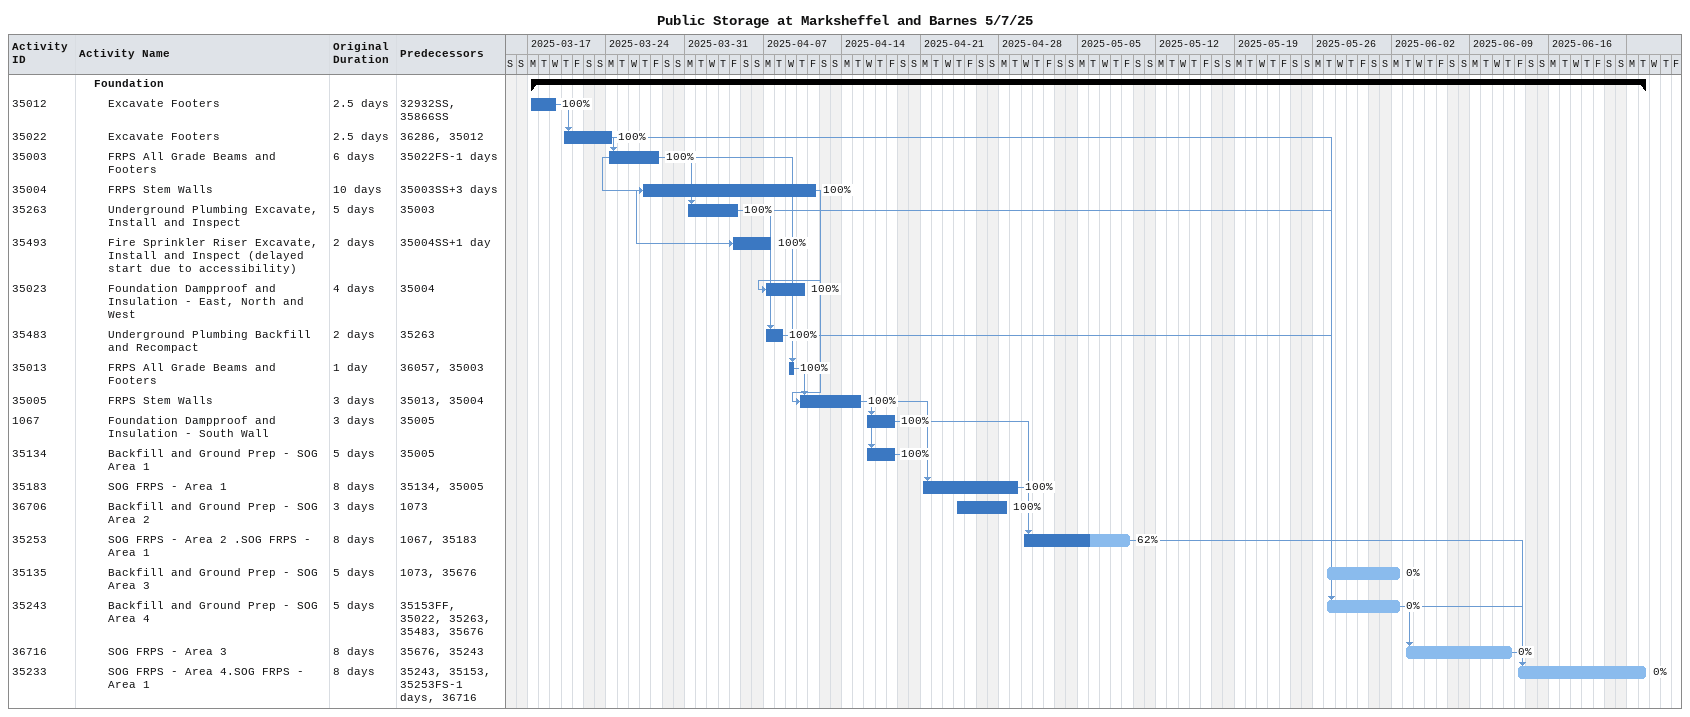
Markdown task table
Public Storage at Marksheffel and Barnes 5/7/25

| ID | Level | Task | Original duration | Start | Finish | Predecessors | % complete |
|---|---|---|---|---|---|---|---|
|  | 2 | **Foundation** |  | 2025-03-17 | 2025-06-24 |  |  |
| 35012 | 3 | Excavate Footers | 2.5d | 2025-03-17 | 2025-03-19 | 32932SS, 35866SS | 100 |
| 35022 | 3 | Excavate Footers | 2.5d | 2025-03-20 | 2025-03-24 | 36286, 35012 | 100 |
| 35003 | 3 | FRPS All Grade Beams and Footers | 6d | 2025-03-24 | 2025-03-28 | 35022FS-1d | 100 |
| 35004 | 3 | FRPS Stem Walls | 10d | 2025-03-27 | 2025-04-11 | 35003SS+3d | 100 |
| 35263 | 3 | Underground Plumbing Excavate, Install and Inspect | 5d | 2025-03-31 | 2025-04-04 | 35003 | 100 |
| 35493 | 3 | Fire Sprinkler Riser Excavate, Install and Inspect (delayed start due to accessibility) | 2d | 2025-04-04 | 2025-04-07 | 35004SS+1d | 100 |
| 35023 | 3 | Foundation Dampproof and Insulation - East, North and West | 4d | 2025-04-07 | 2025-04-10 | 35004 | 100 |
| 35483 | 3 | Underground Plumbing Backfill and Recompact | 2d | 2025-04-07 | 2025-04-08 | 35263 | 100 |
| 35013 | 3 | FRPS All Grade Beams and Footers | 1d | 2025-04-09 | 2025-04-09 | 36057, 35003 | 100 |
| 35005 | 3 | FRPS Stem Walls | 3d | 2025-04-10 | 2025-04-15 | 35013, 35004 | 100 |
| 1067 | 3 | Foundation Dampproof and Insulation - South Wall | 3d | 2025-04-16 | 2025-04-18 | 35005 | 100 |
| 35134 | 3 | Backfill and Ground Prep - SOG Area 1 | 5d | 2025-04-16 | 2025-04-18 | 35005 | 100 |
| 35183 | 3 | SOG FRPS - Area 1 | 8d | 2025-04-21 | 2025-04-29 | 35134, 35005 | 100 |
| 36706 | 3 | Backfill and Ground Prep - SOG Area 2 | 3d | 2025-04-24 | 2025-04-28 | 1073 | 100 |
| 35253 | 3 | SOG FRPS - Area 2 .SOG FRPS - Area 1 | 8d | 2025-04-30 | 2025-05-09 | 1067, 35183 | 62 |
| 35135 | 3 | Backfill and Ground Prep - SOG Area 3 | 5d | 2025-05-27 | 2025-06-02 | 1073, 35676 | 0 |
| 35243 | 3 | Backfill and Ground Prep - SOG Area 4 | 5d | 2025-05-27 | 2025-06-02 | 35153FF, 35022, 35263, 35483, 35676 | 0 |
| 36716 | 3 | SOG FRPS - Area 3 | 8d | 2025-06-03 | 2025-06-12 | 35676, 35243 | 0 |
| 35233 | 3 | SOG FRPS - Area 4.SOG FRPS - Area 1 | 8d | 2025-06-13 | 2025-06-24 | 35243, 35153, 35253FS-1d, 36716 | 0 |
